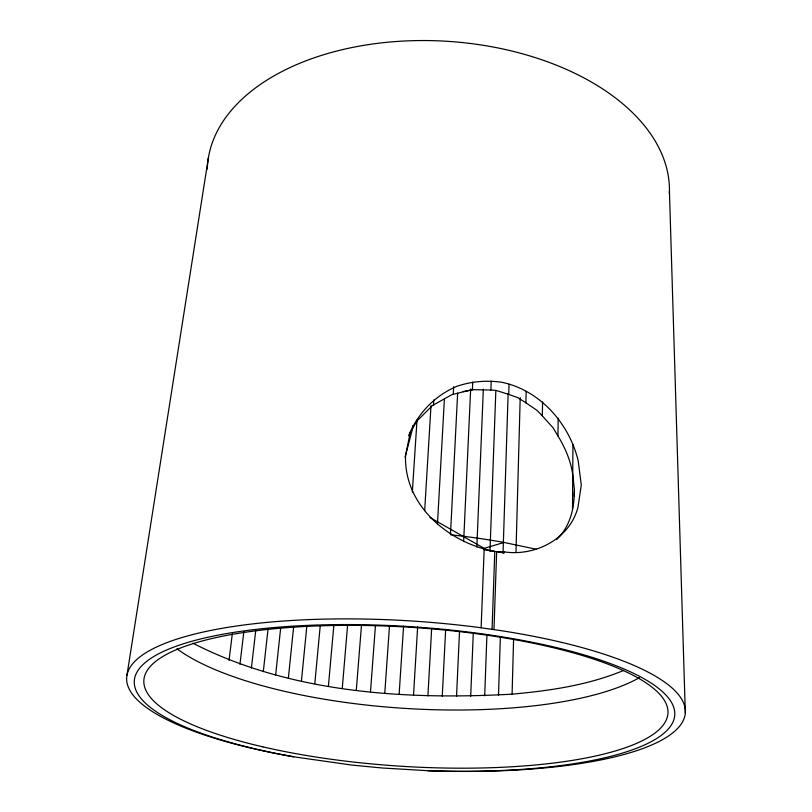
<?xml version="1.0" encoding="UTF-8"?>
<svg xmlns="http://www.w3.org/2000/svg" width="812" height="812" viewBox="0 0 812 812"><rect width="100%" height="100%" fill="white"/><g stroke="black" fill="none" stroke-linecap="round" stroke-linejoin="round"><path stroke-width="1.22" d="M572.927 444.57L572.501 509.408M574.368 489.545L572.815 474.868C570.806 461.033 565.233 447.848 557.946 435.942L558.179 418.231M557.946 435.942L553.165 427.904L542.325 415.886L542.589 401.981M542.325 415.886L537.189 410.527L525.892 402.782L526.176 391.414M192.962 643.236C290.036 692.971 404.914 700.086 512.088 694.158L513.58 639.694M515.975 552.282L520.208 397.738M498.507 695.133L500.365 636.862M503.034 553.266L508.129 393.678M525.892 402.782L517.873 397.687L508.718 394.399L509.043 384.279M493.98 629.635L496.65 551.703L504.384 551.916L504.353 552.911L484.145 549.734M492.072 629.361L494.782 551.409C448.985 543.055 403.97 505.673 405.533 455.806L410.172 432.735M574.246 495.929L574.439 490.275L574.125 496.903C573.414 512.545 568.248 528.663 556.585 539.533M484.693 695.823L486.916 635.014M489.971 551.389L495.848 390.481M481.13 627.777L501.907 630.782A279.886 74.369 3.6 0 1 682.79 721.432A279.886 74.369 3.6 0 1 427.883 770.71L382.29 768L352.124 765.107L293.629 756.794A279.886 74.369 3.6 0 1 142.912 654.705A279.886 74.369 3.6 0 1 481.13 627.777L484.196 548.354L429.984 517.518M508.718 394.399L495.98 390.399L490.874 390.034L491.209 381.163M470.686 696.249L473.294 633.066M476.837 547.136L483.343 389.181M456.537 696.412L459.501 631.888M463.682 540.792L470.666 388.968M413.034 425.498L412.861 428.025L416.992 420.981L432.4 405.584L452.02 394.571L472.391 389.658L472.726 382.066M442.256 696.3L445.656 629.361M450.467 534.631L457.643 393.17M453.269 394.236L453.675 386.654M427.914 695.925L431.639 628.843M437.475 523.781L444.438 398.469M433.496 404.944L433.801 399.89M413.521 695.285L417.642 626.986M424.676 510.626L431.01 405.655M399.128 694.392L403.584 626.113M412.323 492.082L417.023 420.017M384.776 693.225L389.466 626.204M370.485 691.814L375.398 626.235M356.306 690.149L361.543 624.499M342.278 688.221L347.597 625.22M328.424 686.059L333.833 625.443M314.802 683.643L320.243 625.616M301.435 680.994L306.895 625.514M288.361 678.101L293.69 626.407M275.644 674.985L280.647 628.305M263.301 671.636L268.082 628.853M251.395 668.063L255.77 630.264M239.956 664.277L243.874 631.574M229.045 660.288L232.303 633.908M126.946 675.32L208.43 157.619M405.056 457.146L412.628 428.452M408.598 435.689C417.652 413.531 434.775 395.718 456.791 386.329C471.325 381.386 486.388 380.158 501.562 382.219C540.021 390.136 569.111 423.367 578.185 460.708L581.29 485.068L577.921 507.51C569.547 539.016 535.281 556.453 504.384 551.916M623.555 670.468C588.243 685.155 549.937 690.738 512.088 694.158M484.196 548.354L504.029 542.457L536.275 549.237M472.391 389.658L490.874 390.034M293.629 756.794L280.617 754.348A270.782 71.517 3.6 0 1 218.702 635.025A270.782 71.517 3.6 0 1 651.112 683.065A270.782 71.517 3.6 0 1 427.883 770.71M669.433 191.348L685.318 712.966M450.914 534.834A255.212 81.636 3.6 0 1 504.029 542.457M207.304 169.17A231.379 139.765 3.6 0 1 443.372 41.077A231.379 139.765 3.6 0 1 669.372 193.672M473.426 389.466A91.056 45.472 3.6 0 1 463.104 391.557M639.43 677.655A256.602 79.434 3.6 0 1 405.513 708.429A256.602 79.434 3.6 0 1 176.894 648.747M262.814 746.847A262.57 69.629 3.6 0 0 667.606 715.829A262.57 69.629 3.6 0 0 287.286 627.635A262.57 69.629 3.6 0 0 262.814 746.847"/></g></svg>
